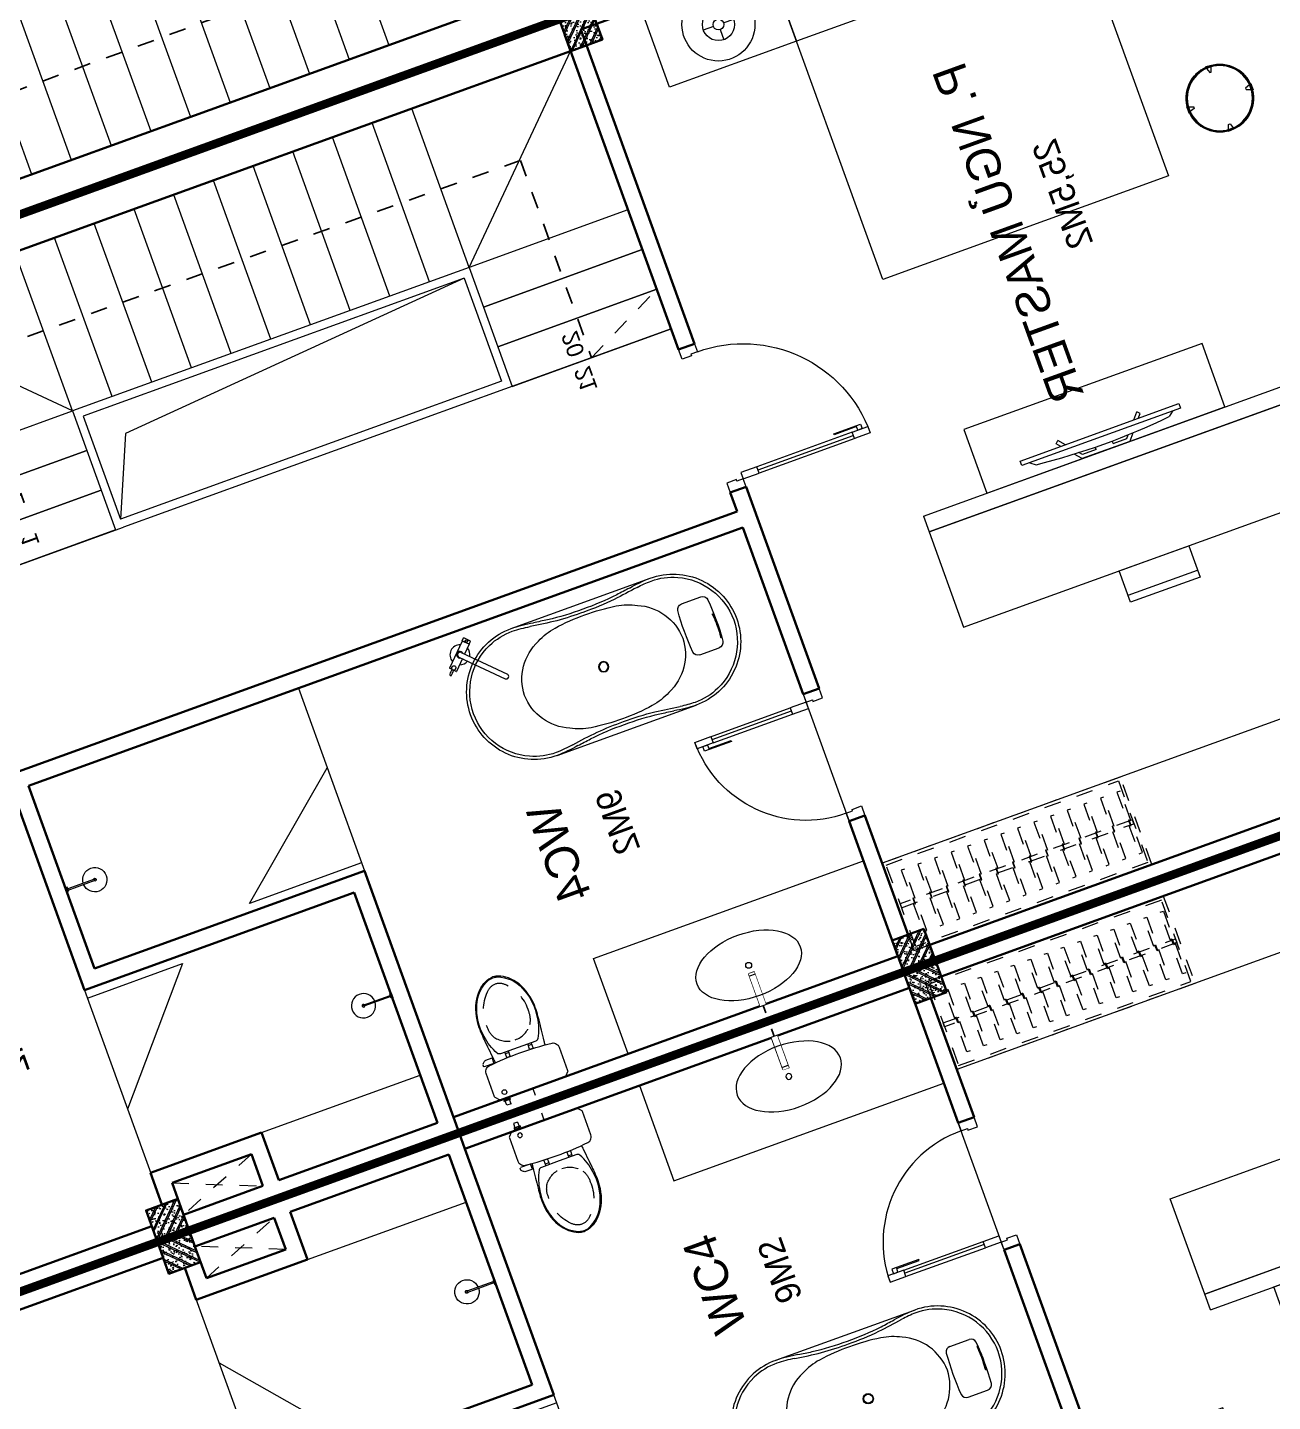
# Model space of a CAD drawing. Header units: metres. Extents: x 568332 to 569219, y 2065964 to 2066430.
# Drawn here: x 568638.37 to 568645.75, y 2066254.51 to 2066262.64 of the extents above; entities that cross this region are included whole.
import ezdxf

# ---------------------------------------------------------------- set-up
doc = ezdxf.new("R2010")
doc.units = ezdxf.units.M
for name, pattern in [('$AUDIT_BAD_LTYPE2', [0]), ('DASHDOT2', [0.5, 0.25, -0.125, 0, -0.125]), ('HIDDEN', [0.375, 0.25, -0.125]), ('X-5M-G-MB PHONGNGU$0$HIDDEN2', [0.1875, 0.125, -0.0625]), ('xref-thap C (mb tang 32-2)$0$HIDDEN', [0.375, 0.25, -0.125])]:
    doc.linetypes.add(name, pattern=pattern)
doc.layers.get('0').update_dxf_attribs({"linetype": 'CONTINUOUS'})
doc.layers.get('DEFPOINTS').update_dxf_attribs({"linetype": 'CONTINUOUS'})
for name, color, linetype, lineweight in [('-CONCRETE', 1, 'CONTINUOUS', 35), ('-DIM', 9, 'CONTINUOUS', 13), ('-DOOR', 137, 'CONTINUOUS', 9), ('-FURNITURE', 46, 'CONTINUOUS', 9), ('-HATCH', 8, 'CONTINUOUS', 5), ('-HIDE', 3, 'HIDDEN', 13), ('-LINE1', 7, 'CONTINUOUS', 18), ('-STEEL1', 1, 'CONTINUOUS', 35), ('-TEXT', 7, 'CONTINUOUS', 15), ('-WALL', 4, 'CONTINUOUS', 35), ('TEXT25', 2, 'CONTINUOUS', 13)]:
    doc.layers.add(name, color=color, linetype=linetype, lineweight=lineweight)
doc.layers.add('1-NETMANH', color=8, linetype='CONTINUOUS')
doc.styles.add('SVN_AVO_thuong', font='')
doc.styles.add('T1', font='', dxfattribs={"height": 200})
doc.styles.add('vnavanth', font='', dxfattribs={"width": 0.8})
doc.styles.get('SVN_AVO_thuong').set_extended_font_data('SVN-Avo')
doc.styles.get('T1').set_extended_font_data('VNgeometric Light')
doc.styles.get('vnavanth').set_extended_font_data('.VnAvantH')

# ---------------------------------------------------------------- blocks, each defined once
blk = doc.blocks.new('*U187')
at = {"linetype": 'X-5M-G-MB PHONGNGU$0$HIDDEN2'}
for points in [[(0, 600.0000000004657), (0, 0), (1636.196318108544, -5.568266150429466e-10), (1636.196318108544, 599.9999999999088)], [(1616.196318108544, 579.9996613718355), (1616.196318108544, 19.99966137183562), (20, 20.00000000046566), (20, 580.0000000004657)], [(1616.196318108544, 286.6991212949177), (1616.196318108544, 313.0991212948245), (20, 313.0991212953813), (19.99999859370291, 286.6991212952417)], [(113.7817614636733, 319.1750910408318), (109.4317788550979, 319.1750910408318), (109.4317788550979, 280.441767644881), (113.7817614636733, 280.441767644881)], [(227.7817614636733, 319.1750910407849), (223.4317788550979, 319.1750910407849), (223.4317788550979, 280.4417676448341), (227.7817614636733, 280.4417676448341)], [(341.7817614636733, 319.175091040738), (337.4317788550979, 319.175091040738), (337.4317788550979, 280.4417676447872), (341.7817614636733, 280.4417676447872)], [(455.7817614636733, 319.1750910406911), (451.4317788550979, 319.1750910406911), (451.4317788550979, 280.4417676447403), (455.7817614636733, 280.4417676447403)], [(569.7817614636733, 319.1750910406442), (565.431778855098, 319.1750910406442), (565.431778855098, 280.4417676446934), (569.7817614636733, 280.4417676446934)], [(683.7817614636733, 319.1750910405973), (679.431778855098, 319.1750910405973), (679.431778855098, 280.4417676446465), (683.7817614636733, 280.4417676446465)], [(797.7817614636733, 319.1750910405504), (793.431778855098, 319.1750910405504), (793.431778855098, 280.4417676445996), (797.7817614636733, 280.4417676445996)], [(911.7817614636733, 319.1750910405035), (907.431778855098, 319.1750910405035), (907.431778855098, 280.4417676445527), (911.7817614636733, 280.4417676445527)], [(1025.781761463673, 319.1750910404566), (1021.431778855098, 319.1750910404566), (1021.431778855098, 280.4417676445057), (1025.781761463673, 280.4417676445057)], [(1139.781761463673, 319.1750910404097), (1135.431778855098, 319.1750910404097), (1135.431778855098, 280.4417676444588), (1139.781761463673, 280.4417676444588)], [(1253.781761463673, 319.1750910403628), (1249.431778855098, 319.1750910403628), (1249.431778855098, 280.4417676444119), (1253.781761463673, 280.4417676444119)], [(1367.781761463673, 319.1750910403159), (1363.431778855098, 319.1750910403159), (1363.431778855098, 280.441767644365), (1367.781761463673, 280.441767644365)], [(1481.781761463673, 319.175091040269), (1477.431778855098, 319.175091040269), (1477.431778855098, 280.4417676443181), (1481.781761463673, 280.4417676443181)], [(1595.781761463673, 319.175091040222), (1591.431778855098, 319.175091040222), (1591.431778855098, 280.4417676442712), (1595.781761463673, 280.4417676442712)]]:
    blk.add_lwpolyline(points, close=True, dxfattribs=at)
for points in [[(122.2409142897814, 313.1103512093413), (122.2409142897814, 515.2497102723445), (100.1765458012815, 515.2497102723445), (100.1765458012815, 313.1103512093413)], [(236.2409142897814, 313.1103512092944), (236.2409142897814, 515.2497102722975), (214.1765458012815, 515.2497102722975), (214.1765458012815, 313.1103512092944)], [(350.2409142897814, 313.1103512092475), (350.2409142897814, 515.2497102722507), (328.1765458012815, 515.2497102722507), (328.1765458012815, 313.1103512092475)], [(464.2409142897814, 313.1103512092006), (464.2409142897814, 515.2497102722037), (442.1765458012815, 515.2497102722037), (442.1765458012815, 313.1103512092006)], [(578.2409142897814, 313.1103512091537), (578.2409142897814, 515.2497102721569), (556.1765458012815, 515.2497102721569), (556.1765458012815, 313.1103512091537)], [(692.2409142897814, 313.1103512091068), (692.2409142897814, 515.24971027211), (670.1765458012815, 515.24971027211), (670.1765458012815, 313.1103512091068)], [(806.2409142897814, 313.1103512090599), (806.2409142897814, 515.249710272063), (784.1765458012815, 515.249710272063), (784.1765458012815, 313.1103512090599)], [(920.2409142897814, 313.110351209013), (920.2409142897814, 515.2497102720162), (898.1765458012815, 515.2497102720162), (898.1765458012815, 313.110351209013)], [(1034.240914289781, 313.1103512089661), (1034.240914289781, 515.2497102719692), (1012.176545801281, 515.2497102719692), (1012.176545801281, 313.1103512089661)], [(1148.240914289781, 313.1103512089192), (1148.240914289781, 515.2497102719224), (1126.176545801281, 515.2497102719224), (1126.176545801281, 313.1103512089192)], [(1262.240914289781, 313.1103512088723), (1262.240914289781, 515.2497102718754), (1240.176545801281, 515.2497102718754), (1240.176545801281, 313.1103512088723)], [(1376.240914289781, 313.1103512088254), (1376.240914289781, 515.2497102718285), (1354.176545801281, 515.2497102718285), (1354.176545801281, 313.1103512088254)], [(1490.240914289781, 313.1103512087785), (1490.240914289781, 515.2497102717816), (1468.176545801281, 515.2497102717816), (1468.176545801281, 313.1103512087785)], [(1604.240914289781, 313.1103512087315), (1604.240914289781, 515.2497102717347), (1582.176545801281, 515.2497102717347), (1582.176545801281, 313.1103512087315)], [(100.1765458012815, 286.7103512094345), (100.1765458012815, 92.0852110228024), (122.2409142897814, 92.0852110228024), (122.2409142897814, 286.7103512094345)], [(214.1765458012815, 286.7103512093876), (214.1765458012815, 92.08521102275549), (236.2409142897814, 92.08521102275549), (236.2409142897814, 286.7103512093876)], [(328.1765458012815, 286.7103512093407), (328.1765458012815, 92.08521102270858), (350.2409142897814, 92.08521102270858), (350.2409142897814, 286.7103512093407)], [(442.1765458012815, 286.7103512092938), (442.1765458012815, 92.08521102266168), (464.2409142897814, 92.08521102266168), (464.2409142897814, 286.7103512092938)], [(556.1765458012815, 286.7103512092469), (556.1765458012815, 92.08521102261477), (578.2409142897814, 92.08521102261477), (578.2409142897814, 286.7103512092469)], [(670.1765458012815, 286.7103512092), (670.1765458012815, 92.08521102256786), (692.2409142897814, 92.08521102256786), (692.2409142897814, 286.7103512092)], [(784.1765458012815, 286.7103512091531), (784.1765458012815, 92.08521102252095), (806.2409142897814, 92.08521102252095), (806.2409142897814, 286.7103512091531)], [(898.1765458012815, 286.7103512091062), (898.1765458012815, 92.08521102247404), (920.2409142897814, 92.08521102247404), (920.2409142897814, 286.7103512091062)], [(1012.176545801281, 286.7103512090592), (1012.176545801281, 92.08521102242715), (1034.240914289781, 92.08521102242715), (1034.240914289781, 286.7103512090592)], [(1126.176545801281, 286.7103512090123), (1126.176545801281, 92.08521102238024), (1148.240914289781, 92.08521102238024), (1148.240914289781, 286.7103512090123)], [(1240.176545801281, 286.7103512089654), (1240.176545801281, 92.08521102233333), (1262.240914289781, 92.08521102233333), (1262.240914289781, 286.7103512089654)], [(1354.176545801281, 286.7103512089186), (1354.176545801281, 92.08521102228642), (1376.240914289781, 92.08521102228642), (1376.240914289781, 286.7103512089186)], [(1468.176545801281, 286.7103512088717), (1468.176545801281, 92.0852110222395), (1490.240914289781, 92.0852110222395), (1490.240914289781, 286.7103512088717)], [(1582.176545801281, 286.7103512088247), (1582.176545801281, 92.0852110221926), (1604.240914289781, 92.0852110221926), (1604.240914289781, 286.7103512088247)]]:
    blk.add_lwpolyline(points, dxfattribs=at)
blk = doc.blocks.new('1800X2000')
at = {"layer": '-FURNITURE'}
blk.add_line((325497.3064970744, 17765.29446492715), (325497.3064973904, 19565.2944651944), dxfattribs=at)
for points in [[(323997.3057774993, 19565.2944651944), (325997.3064971831, 19565.2944651944), (325997.3064971831, 17765.29446484288), (323997.3057774993, 17765.29446484288)], [(325612.9490047574, 19390.79434491032), (325919.0064973457, 19390.79434491032), (325919.0064973457, 18691.29434485664), (325612.9490047574, 18691.29434485664)], [(325612.9490046239, 18629.79434491026), (325919.0064972151, 18629.79434491026), (325919.0064972151, 17946.79434485664), (325612.9490046239, 17946.79434485664)]]:
    blk.add_lwpolyline(points, close=True, dxfattribs=at)
blk = doc.blocks.new('A$C38b1dc06')
at = {"layer": '-LINE1'}
for p, q in [((1749.854677429888, 4156.179725173817), (0.3015751927741803, 4156.179725173817)), ((1000.281453303236, 3156.179725173817), (0.3015751927741803, 4156.179725173817)), ((0.3015751927741803, 4156.179725173817), (0.3015751919010654, -343.8202748260228)), ((1000.281453303236, 4156.179725173824), (1000.281453303236, 3156.179725173824)), ((1250.139194678806, 3156.179725173824), (1250.139194678806, 4156.179725173824)), ((1250.139194678806, 4156.179725173824), (1250.139194678806, 3156.179725173824)), ((1499.996936054376, 3156.179725173824), (1499.996936054376, 4156.179725173824)), ((1499.996936054376, 4156.179725173824), (1499.996936054318, 3156.179725173832)), ((1749.854677429888, 3156.179725173824), (1749.854677429888, 4156.179725173824)), ((1749.854677429888, 4156.179725173817), (1749.85467742983, 3106.179725173817)), ((1000.281453302305, 656.1797251739335), (1000.281453303236, 3156.179725173817)), ((1000.281453303236, 3156.179725173817), (1749.85467742983, 3156.179725173817)), ((1050.281453303003, 706.1797251739772), (1050.281453303236, 3106.179725173817)), ((1050.281453303236, 3106.179725173817), (1699.854677429801, 3106.179725173817)), ((1233.300401159795, 2905.148311595723), (1699.854677429801, 3106.179725173817)), ((1699.854677428928, 706.1797251739772), (1699.854677429801, 3106.179725173817)), ((1749.854677429597, 706.179725173999), (1749.85467742983, 3106.179725173839)), ((1050.281453303003, 706.1797251739772), (1233.300401159795, 2905.148311595723)), ((1000.281453303236, 656.1797251739772), (1749.85467742983, 656.1797251739772)), ((1000.281453303236, -343.8202748260228), (1000.281453303236, 656.1797251739772)), ((1050.281453303003, 706.1797251739772), (1699.854677428928, 706.1797251739772)), ((1250.139194678806, 656.1797251739772), (1250.139194678806, -343.8202748260228)), ((1250.139194678806, -343.8202748260228), (1250.139194678806, 656.1797251739772)), ((1499.996936054376, 656.1797251739772), (1499.996936054376, -343.8202748260228)), ((1499.996936054376, -343.8202748260228), (1499.996936054318, 656.1797251739699)), ((1749.854677429888, -343.8202748260228), (1749.85467742983, 706.1797251739772)), ((1749.854677429888, 656.1797251739772), (1749.854677429888, -343.8202748260228)), ((1749.854677429888, -343.8202748260228), (0.3015751919010654, -343.8202748260228))]:
    blk.add_line(p, q, dxfattribs=at)
at = {"layer": '-LINE1', "lineweight": 18}
for p, q in [((1000.281453303236, 3156.179725173817), (0.2521035463432781, 3156.179725173817)), ((1000.281453303003, 2906.17972517389), (0.2521035461104475, 2906.17972517389)), ((1000.281453303469, 2656.17972517389), (0.2521035465761088, 2656.17972517389)), ((1000.281453303469, 2406.17972517389), (0.2521035465761088, 2406.17972517389)), ((1000.281453303469, 2156.179725173904), (0.2521035465761088, 2156.179725173904)), ((1000.281453303469, 1906.179725173904), (0.2521035465761088, 1906.179725173904)), ((1000.281453303469, 1656.179725173904), (0.2521035465761088, 1656.179725173904)), ((1000.28145330277, 1406.179725173904), (0.2521035458776169, 1406.179725173904)), ((1000.281453303236, 1156.179725173904), (0.2521035463432781, 1156.179725173904)), ((1000.28145330277, 906.1797251739044), (0.2521035458776169, 906.1797251739044)), ((1000.281453303236, 656.1797251739772), (0.2521035463432781, 656.1797251739772)), ((1000.281453303236, 656.1797251739772), (0.3015751859056763, -343.82027482595))]:
    blk.add_line(p, q, dxfattribs=at)
at = {"layer": '1-NETMANH', "linetype": 'DASHDOT2'}
blk.add_lwpolyline([(1327.325072003063, 3656.419923450812), (492.458725621982, 3656.419923450812), (508.0748312271317, 155.2632639587246), (508.0748312271317, 155.2632639587246), (1749.854677429888, 156.1797251739772), (1499.996936054376, -343.8202748260228)], dxfattribs=at)
at = {"layer": '-TEXT', "color": 2, "style": 'vnavanth'}
for s, p in [('2', (1346.818775833643, 3603.914582017329)), ('1', (1596.676517209155, 3603.914582017329)), ('20', (1562.294563305157, 183.5576658285718)), ('21', (1783.476825895079, 183.5576658285718))]:
    blk.add_text(s, height=99.97959496000885, dxfattribs=at).set_placement(p)
blk = doc.blocks.new('shower')
for points in [[(180919.3447017173, -32316.45425928477), (180912.3337561736, -32316.45425928477), (180912.3337561736, -32146.62790954509), (180919.3447017173, -32146.62790954509)], [(180929.3839969719, -32326.62790954066), (180902.2944609144, -32326.62790954066), (180902.2944609144, -32316.45425928477), (180929.3839969719, -32316.45425928477)]]:
    blk.add_lwpolyline(points, close=True)
for radius, start, end in [(72, 272.7906698559544, 267.2093301440456), (8.346062492523743, 294.8355446212717, 245.1644553787283)]:
    blk.add_arc((180915.8392289462, -32146.62790954416), radius, start, end)
blk = doc.blocks.new('XR.MB.LM123$0$tvi 1')
blk.add_lwpolyline([(28.54445810673496, -2.291926648467779e-10), (28.54445810673496, -999.9999999999964), (-7.275957614183426e-12, -1000), (0, 0)], close=True)
for points in [[(28.54445810680045, -50.31958968611434), (52.37372755713295, -80.86315460130209)], [(-24.09820395050338, -235.5599978379832), (-39.09879504836863, -251.7939635238108)], [(0, -255.9952397129928), (-24.09820395050338, -235.5599978379832)], [(0, -284.7849796677438), (-39.09879504836863, -251.7939635238108)], [(69.66229681991535, -315.0836646851385), (111.1934016081432, -350.2927865858655), (111.193401608034, -649.712917566063), (69.68611289083492, -684.9110379843005)], [(89.09002233762294, -445.7449799550195), (89.09002233762294, -359.9578938602899), (70.91298945683957, -344.6203678706661)], [(89.09002233762294, -445.7449799550195), (73.49991829216015, -445.7449799550232)], [(89.09002233768115, -554.2550200447404), (89.09002233773936, -640.0421061392371), (70.91298945678864, -655.3796321293303)], [(89.09002233768115, -554.2550200447404), (73.49991829216015, -554.2550200447404)], [(0, -715.2150203320198), (-39.09879504836863, -748.2060364759491)], [(-24.09820395050338, -764.4400021620095), (-39.09879504836863, -748.2060364759491)], [(0, -744.004760287), (-24.09820395050338, -764.4400021620095)], [(28.54445810674224, -949.680410313882), (52.37372755713295, -919.1368453984578)]]:
    blk.add_lwpolyline(points)
blk.add_arc((-4025.16618952866, -499.9999999999964), 4099.025185406737, 354.1310878512652, 5.868912148527433)
blk = doc.blocks.new('*U149')
at = {"linetype": '$AUDIT_BAD_LTYPE2'}
for p, q in [((70, 100), (70, 699.9999999999982)), ((90, 699.9999999999982), (90, 100))]:
    blk.add_line(p, q, dxfattribs=at)
for points in [[(50, 699.9999999999982), (90, 699.9999999999982), (90, 799.9999999999982), (50, 799.9999999999982), (50, 699.9999999999982)], [(50, 702.9059272893337), (50, 100)], [(50, 100), (90, 100), (90, 0), (50, 0), (50, 100)]]:
    blk.add_lwpolyline(points)
for points in [[(118.2698876160139, 594.5156181119073), (118.2698876160139, 764.1349438079906), (90, 764.1349438079906), (90, 735.8650561920058), (112.6159100928053, 735.8650561920058), (112.6159100928053, 594.5156181119073)], [(0, 0), (50, 0), (50, -40), (60, -40), (60, -99.99999999999272), (0, -99.99999999999272)], [(899.9999999999982, 1.3252863207713e-28), (849.9999999999982, 1.3252863207713e-28), (849.9999999999982, -40.00000000000001), (839.9999999999982, -40.00000000000001), (839.9999999999982, -99.99999999999272), (899.9999999999982, -99.99999999999272)]]:
    blk.add_lwpolyline(points, close=True)
at = {"linetype": '$AUDIT_BAD_LTYPE2', "ltscale": 0.3}
blk.add_arc((50, 0), 799.9999999999982, 0, 90, dxfattribs=at)
blk = doc.blocks.new('*U148')
at = {"linetype": '$AUDIT_BAD_LTYPE2'}
for p, q in [((70, 100), (69.99999999999999, 600.0000000000018)), ((89.99999999999999, 600.0000000000018), (90, 100))]:
    blk.add_line(p, q, dxfattribs=at)
for points in [[(49.99999999999999, 600.0000000000018), (89.99999999999999, 600.0000000000018), (89.99999999999999, 700.0000000000018), (49.99999999999999, 700.0000000000018), (49.99999999999999, 600.0000000000018)], [(49.99999999999999, 602.9059272893373), (50, 100)], [(50, 100), (90, 100), (90, 0), (50, 0), (50, 100)]]:
    blk.add_lwpolyline(points)
for points in [[(118.2698876160139, 494.515618111911), (118.2698876160139, 664.1349438079942), (89.99999999999999, 664.1349438079942), (89.99999999999999, 635.8650561920094), (112.6159100928053, 635.8650561920094), (112.6159100928053, 494.515618111911)], [(0, 0), (50, 0), (50, -40), (60, -40), (60, -99.99998804123416), (0, -99.99998804123416)], [(800.0000000000018, 7.105427357600876e-15), (750.0000000000018, 7.105427357600876e-15), (750.0000000000018, -40), (740.0000000000018, -40), (740.0000000000018, -99.99998804123415), (800.0000000000018, -99.99998804123415)]]:
    blk.add_lwpolyline(points, close=True)
at = {"linetype": '$AUDIT_BAD_LTYPE2', "ltscale": 0.3}
blk.add_arc((50, 0), 700.0000000000018, 0, 90, dxfattribs=at)
blk = doc.blocks.new('A$C52EE6B0C')
for p, q in [((-17.20769670707523, 15.73427220259327), (17.21740616677562, 15.73427220259327)), ((-17.20769664159161, -15.76179078378482), (17.25286010079435, -15.76177874789573))]:
    blk.add_line(p, q)
for radius in [1.2047244094, 1.0625984252]:
    blk.add_circle((0.004854760598391294, -0.01375929062487558), radius)
for centre, radius, start, end in [((-17.24314525874797, -0.01207868778146803), 15.74633857169191, 90.00004679933201, 180.0060212317107), ((-17.21041953764507, 0.001682114729192108), 15.03342542002128, 114.0143397923319, 180.0588324882195), ((-17.25508472573711, 0.1019342582440004), 14.92367355756088, 89.89259614786677, 114.0143398310184), ((-18.18116453613038, -21.56814891623799), 37.31420158923805, 80.32537186998005, 88.55949406869577), ((-17.85723445771146, -16.41196067107376), 31.44385665188106, 80.95530103647799, 88.85173392611411), ((3.492732717044419, 116.0118507486186), 102.6900642221361, 260.8064278436171, 264.356453546728), ((10.00461303815246, 158.7953360565007), 145.2428134353977, 261.321760178495, 262.6566174950622), ((-0.8758374273893423, 77.0744670072454), 62.80248494290996, 262.9722866301048, 270.8034968767962), ((-0.2559751088847406, -36.67531980102649), 49.54707038386372, 89.69837733597764, 98.51976196149644), ((-0.4392543211579323, 89.40770245710155), 75.83928513553873, 265.3361413481834, 270.3355216603239), ((0.8855469487607479, 77.0744670072454), 62.80248494290996, 269.1965031232039, 277.0277133698951), ((0.5786736126174219, 84.46415005414747), 70.89675459107134, 269.5362586194438, 275.7509718273354), ((0.26568463028525, -36.67531980102649), 49.54707038386372, 81.48023803850357, 90.30162266402236), ((-18.4352474148327, 226.8786012548953), 214.5500408366301, 276.9922117853802, 278.5967700074263), ((-9.994903516751947, 158.7953360565007), 145.2428134353977, 277.3433825049378, 278.678239821505), ((18.19087405753089, -21.56814891623799), 37.31420158923805, 91.44050593130423, 99.67462813001998), ((17.49661970126908, -11.01489087357186), 26.04177352760918, 90.57161639594337, 98.52623542419117), ((17.38028173809289, 0.6458196171442978), 14.38048270410287, 65.5240217261104, 90.57161639594337), ((17.25285478011938, -0.01207868778146803), 15.74633857169191, 359.9939787682893, 89.999953200668), ((17.03142645675689, -0.1205247127218172), 15.22249436628161, 0.4018525137937155, 65.5240217261104), ((-7.450100970658241, -0.4025184732163325), 12.18724008712164, 113.3669392692271, 178.1720206420629), ((-5.419667109847069, -2.205582012422383), 14.69270855791083, 98.51976196149644, 117.8512947361469), ((5.429376631247578, -2.205582012422383), 14.69270855791083, 62.14870526385309, 81.48023803850357), ((7.459810492087854, -0.4025184732163325), 12.18724008712164, 1.827979357937088, 66.63306073077288), ((28.29923964393674, 2.770475775178056), 0.2863587186237817, 160.8078893687392, 185.677575747249), ((1.032724158198107, 0.0596931052277796), 27.11457574387047, 359.8447870516113, 5.677575747249001), ((28.14528837171383, 2.82406351249665), 0.1233475539422422, 123.474108831765, 160.8078893687392), ((28.11764562025201, 2.865868186636362), 0.07323016681635565, 85.79124561711077, 123.474108831765), ((28.11499697584077, 2.829875804425683), 0.1093198730242431, 39.09426345110634, 85.79124561711077), ((27.9923979784362, 2.718469867249951), 0.2748749163090767, 4.941295606222266, 41.00239497281166), ((1.841417531803017, 0.05082119413418695), 26.56153366930607, 359.8606935406443, 5.815426488843808), ((-17.24314525874797, -0.01544044824549928), 15.74633857169191, 179.9939787682893, 269.999953200668), ((-17.21041951692314, -0.02920073014684021), 15.03342545060523, 179.9411309193374, 245.9856601689816), ((-7.450100970658241, 0.3749993371893652), 12.18724008712164, 181.8279793579371, 246.6330607307729), ((7.459810492087854, 0.3749993371893652), 12.18724008712164, 293.3669392692271, 358.1720206420629), ((17.25285478011938, -0.01544044824549928), 15.74633857169191, 270.000046799332, 0.006021231710728335), ((17.0314264257031, 0.09300610912032425), 15.22249441194929, 294.4759783475301, 359.5981396082714), ((28.29923964393674, -2.797994911205024), 0.2863587186237817, 174.322424252751, 199.1921106312608), ((1.032724158198107, -0.08721224125474691), 27.11457574387047, 354.322424252751, 0.1552129483886985), ((28.14528837171383, -2.851582648523618), 0.1233475539422422, 199.1921106312608, 236.525891168235), ((28.11764562025201, -2.89338732266333), 0.07323016681635565, 236.525891168235, 274.2087543828892), ((28.11499697584077, -2.85739494045265), 0.1093198730242431, 274.2087543828892, 320.9057365488936), ((27.9923979784362, -2.745989003276918), 0.2748749163090767, 318.9976050271883, 355.0587043937777), ((1.841417531803017, -0.07834033016115427), 26.56153366930607, 354.1845735111562, 0.1393064593556944), ((-5.419667109847069, 2.178062876395416), 14.69270855791083, 242.1487052638531, 261.4802380385036), ((-0.2559751088847406, 36.64780066499952), 49.54707038386372, 261.4802380385036, 270.3016226640223), ((0.26568463028525, 36.64780066499952), 49.54707038386372, 269.6983773359776, 278.5197619614964), ((5.429376631247578, 2.178062876395416), 14.69270855791083, 278.5197619614964, 297.8512947361469), ((-17.25508472573711, -0.1294528978760354), 14.92367355756088, 245.9856601689816, 270.1074038521332), ((-18.18116453613038, 21.54062978021102), 37.31420158923805, 271.4405059313042, 279.6746281300199), ((-17.85723445771146, 16.38444203144172), 31.44385665188106, 271.1482660738859, 279.044698963522), ((3.492732717044419, -116.0393693881924), 102.6900642221361, 95.64354645327202, 99.19357215638293), ((10.00461303815246, -158.8228551925276), 145.2428134353977, 97.3433825049378, 98.67823982150497), ((-0.8758374273893423, -77.10198614327237), 62.80248494290996, 89.19650312320385, 97.02771336989514), ((-0.4392543211579323, -89.43522109673359), 75.83928513553873, 89.66447833967614, 94.66385865181664), ((0.5786736126174219, -84.4916686937795), 70.89675459107134, 84.24902817266455, 90.4637413805562), ((0.8855469487607479, -77.10198614327237), 62.80248494290996, 82.97228663010486, 90.80349687679617), ((-18.4352474148327, -226.9061198945274), 214.5500408366301, 81.40322999257371, 83.00778821461982), ((-9.994903516751947, -158.8228551925276), 145.2428134353977, 81.32176017849503, 82.65661749506219), ((18.19087405753089, 21.54062978021102), 37.31420158923805, 260.32537186998, 268.5594940686958), ((17.49661970126908, 10.98737223393982), 26.04177352760918, 261.4737645758088, 269.4283836040566), ((17.38028173809289, -0.6733382567763329), 14.38048270410287, 269.4283836040566, 294.4759782738896)]:
    blk.add_arc(centre, radius, start, end)
at = {"layer": 'DEFPOINTS'}
for tag, p in [('MODELNUMBER', (0, 0)), ('TRADENAME', (0, -0.001666666648816317)), ('PRODUCT', (0, -0.003333333355840296)), ('MATERIAL', (0, -0.005000000004656613))]:
    blk.add_attdef(tag, p, '', height=0.001, dxfattribs=at)
blk = doc.blocks.new('A$C4D835AF5')
at = {"layer": '-FURNITURE', "ltscale": 8}
for p, q in [((-3.937007874133997, 0.3346456687140744), (-3.937007874133997, 0.8661417323164642)), ((-3.856363968050573, 0.3149606298829895), (-3.917322834720835, 0.3149606298829895)), ((3.14960629917914, 0.905511811026372), (-3.897637795307674, 0.905511811026372)), ((-3.549881889834069, 0.4615121080132667), (-3.549881889834069, 0.4918150943994988)), ((-3.339881889871322, 0.4918150943994988), (-3.339881889871322, 0.4615121080132667)), ((-0.5905511811724864, 0), (-0.5905511811724864, -12.08661417319672)), ((0.5905511810560711, 0), (0.5905511810560711, -12.08661417319672)), ((3.14960629917914, -0.9055118109972682), (3.14960629917914, 0.905511811026372)), ((3.169291338417679, 0.8956692913197912), (3.14960629917914, 0.8956692913197912)), ((3.169291338417679, -0.8956692912906874), (3.169291338417679, 0.8956692913197912)), ((3.188976377830841, 0.905511811026372), (3.976377952611074, 0.905511811026372)), ((3.996062992024235, -0.8858222072885837), (3.996062992024235, 0.8858183881966397)), ((-3.937007874133997, -0.8661417323164642), (-3.937007874133997, -0.3346456698782276)), ((-3.859123134170659, -0.3149606298829895), (-3.917322834720835, -0.3149606298829895)), ((-0.5905511811724864, -0.9055118109972682), (-3.897637795307674, -0.9055118109972682)), ((-3.702086295757908, -0.4482994973659515), (-3.703305563307367, -0.4183928251150064)), ((-3.626116961007938, -0.4552132484968752), (-3.624325704469811, -0.4472871391335502)), ((-3.592593900160864, -0.4693618138844613), (-3.593808271281887, -0.4553162374941166)), ((-3.516390349017456, -0.4728221969853621), (-3.515662283170968, -0.4687519224826247)), ((-3.483023508393671, -0.4913916403020266), (-3.485677747870795, -0.4713251190551091)), ((-3.406740271369927, -0.4913916403020266), (-3.404085924616084, -0.4713243082514964)), ((-3.373373430629726, -0.4728221969853621), (-3.374101741297636, -0.4687505542242434)), ((-3.297169879544526, -0.4693618138844613), (-3.295955249399412, -0.4553132418950554)), ((-3.263646818697453, -0.4552132484968752), (-3.265438825008459, -0.4472838216461241)), ((-3.187677483947482, -0.4482994973659515), (-3.186458005278837, -0.4183876432944089)), ((3.14960629917914, -0.9055118109972682), (0.5905511810560711, -0.9055118109972682)), ((3.169291338417679, -0.8956692912906874), (3.14960629917914, -0.8956692912906874)), ((3.188976377830841, -0.9055118109972682), (3.976377952611074, -0.9055118109972682))]:
    blk.add_line(p, q, dxfattribs=at)
for radius in [0.3110236219999999, 0.264425112]:
    blk.add_circle((3.582677165279165, 0), radius, dxfattribs=at)
for centre, radius, start, end in [((-5.172746209602337, -0.009833991935011), 0.2398274364867001, 175.3988683949836, 267.683684738816), ((-5.162281866127159, 0.001097322150599211), 0.2496571373087167, 92.26055198415715, 178.0931381794738), ((-5.411562051915098, -2528.914153773454), 2529.164725280366, 89.9660810117202, 89.99457585702427), ((-3.897637795307674, 0.8661417323164642), 0.03937007869999999, 90, 180), ((-3.917322834720835, 0.334645669296151), 0.0196850394, 180, 270), ((-3.444696608930826, -0.1800324727082625), 0.6800319107999998, 90.0155575041171, 98.89806549202986), ((-3.445067178807221, -0.1800325420044828), 0.6800319804999999, 81.10193476241767, 89.98433540355451), ((-5.820766091346741e-11, 0), 2.3622047244, 22.54031043733562, 157.4596895626644), ((-5.820766091346741e-11, 0), 0.7874015747999998, 318.5903779145428, 221.4096220854572), ((-5.820766091346741e-11, 0), 0.5905511810999999, 0, 180), ((3.188976377830841, 0.8858267717296258), 0.0196850394, 90, 180), ((3.976377952611074, 0.8858267717296258), 0.0196850394, 0, 90), ((-4.563514047302306, 275.4393603570643), 275.6895205756396, 269.8713704548476, 270.134413801293), ((-3.917322834720835, -0.334645669296151), 0.0196850394, 90, 180), ((-3.897637795307674, -0.8661417323164642), 0.03937007869999999, 180, 270), ((-3.69050836347742, -0.4472920451080427), 0.01162168131717254, 184.9730588167124, 258.0340652050838), ((-3.646140178490896, -0.2514027326542418), 0.2124717066311285, 257.2815863172942, 272.5837431166033), ((-3.637047897733282, -0.4523756541602779), 0.01129324217511807, 272.4656825237923, 345.4476281752974), ((-3.581550852512009, -0.4681202150823083), 0.01111262650185997, 186.4149760746678, 247.4426638316044), ((-3.544597993255593, -0.2922010583861265), 0.190689105969796, 257.5175194414243, 274.7853332085882), ((-3.528885980602354, -0.4692233995883726), 0.01300354377461912, 270.8627506118385, 343.9333648868276), ((-3.471052158158273, -0.4887641616223846), 0.01225629918881619, 192.3790292665462, 260.142289403178), ((-3.445049900154117, -0.295684714539675), 0.2070703525339242, 262.2005895473907, 277.9341143868692), ((-3.417906698421575, -0.4895470514893532), 0.01131775609399448, 277.3077516790804, 350.6199838641652), ((-3.361692738719285, -0.4698820120247547), 0.01204505090893129, 194.128595859641, 259.0416995531207), ((-3.342932183295488, -0.2742454641556833), 0.2085271705549764, 264.2062775251951, 279.0284077801071), ((-3.310024282021914, -0.4671465401770547), 0.01304389132053663, 269.1875638990808, 350.2219325995679), ((-3.252893783501349, -0.4524938771792222), 0.01109156189044463, 194.1921654394817, 261.8514003855582), ((-3.243402015476022, -0.2392133744724561), 0.2245328352159587, 267.1755962354845, 281.6727780298017), ((-3.20032295252895, -0.4465554517519195), 0.01276517026006314, 280.6032237323427, 352.1473828500294), ((-5.820766091346741e-11, 0), 2.3622047244, 202.5403104373356, 255.4906014981622), ((-5.820766091346741e-11, 0), 2.3622047244, 284.5092583305358, 337.4596895626644), ((3.188976377830841, -0.8858267716132104), 0.0196850394, 180, 270), ((3.976377952611074, -0.8858267716132104), 0.0196850394, 270, 0), ((-5.820766091346741e-11, -12.08661417319672), 0.5905511810999999, 180, 0)]:
    blk.add_arc(centre, radius, start, end, dxfattribs=at)
blk.add_ellipse((-3.444881830888335, -0.001299991592532024), major_axis=(0.5549964930499999, 1.979270000163069e-05), ratio=0.8491940411667758, dxfattribs=at)
for tag, p in [('TRADENAME', (-0.004336408572271466, 0.006709126027999446)), ('MODELNUMBER', (-0.004336408572271466, 0.008375792705919594)), ('PRODUCT', (-0.004336408572271466, 0.005042459379183128)), ('MATERIAL', (-0.004336408572271466, 0.003375792701262981))]:
    blk.add_attdef(tag, p, '', height=0.0009999999999999998, dxfattribs=at)
blk = doc.blocks.new('A$C18091ED7')
for p, q in [((9.957147995010018e-09, -42.13376978135784), (0, -3.786117304116488e-07)), ((146.1412317672475, -26.59467297248193), (179.181621938591, -26.59467296488583)), ((146.1412317672475, -26.59467297248193), (146.1412317680188, -30.17859706786112)), ((146.1412317680188, -30.17859706786112), (165.7503655985456, -30.17859706340823)), ((153.0594147269658, -36.79204952501459), (146.1412317680188, -30.17859706786112)), ((152.3191092506386, -2.717133611440659e-07), (152.3191092568413, -26.59467297093943)), ((152.3191092506386, -2.717133611440659e-07), (179.1816219322718, -2.654269337654114e-07)), ((153.0594147269658, -36.79204952501459), (165.7503656001572, -36.79204952192958)), ((153.0594147275151, -39.73033438943094), (153.0594147269658, -36.79204952501459)), ((153.0594147275151, -39.73033438943094), (178.4413164740145, -39.73033438349376)), ((153.0594147275151, -39.73033438943094), (178.4413164740145, -39.73033438349376)), ((153.0594147275151, -39.73033438943094), (153.0594147281554, -42.13376974494895)), ((185.3594994290725, -30.17859705851879), (165.7503655985456, -30.17859706340823)), ((178.4413164733487, -36.79204951884458), (165.7503656001572, -36.79204952192958)), ((185.3594994290725, -30.17859705851879), (178.4413164733487, -36.79204951884458)), ((178.4413164733487, -36.79204951884458), (178.4413164740145, -39.73033438349376)), ((178.4413164740145, -39.73033438349376), (178.4413164746547, -42.1337697392446)), ((179.1816219322718, -2.654269337654114e-07), (179.181621938591, -26.59467296488583)), ((179.181621938591, -26.59467296488583), (185.3594994283012, -26.59467296337243)), ((185.3594994283012, -26.59467296337243), (185.3594994290725, -30.17859705851879)), ((-83.25994817525861, -267.3592828898691), (-83.259948167517, -299.9634285944048)), ((-83.25994817257379, -278.4883151478134), (-83.25994817046012, -287.6388527823146)), ((-60.91100930959874, -290.0299398849311), (-83.25994816994717, -290.0299398901407)), ((-62.88950393904452, -265.3807882612164), (-81.28145355204106, -265.3807882657275)), ((-60.91100931491019, -267.3592828844266), (-60.91100930728498, -299.9634285889624)), ((60.9110093945892, -267.3592828557594), (60.9110094022144, -299.9634285600623)), ((60.91100939990065, -290.029939856031), (83.25994826024908, -290.0299398510542)), ((62.88950401780676, -265.3807882316178), (81.2814536308033, -265.3807882273395)), ((83.25994825493763, -267.3592828505498), (83.25994826256283, -299.9634285550856)), ((83.25994825750604, -278.488315108727), (83.2599482596197, -287.6388527429954)), ((165.3959958605519, -261.9873972070927), (165.3959958671003, -289.7349902229907)), ((167.8691141396885, -259.5142789271486), (228.0810223811895, -259.5142789128586)), ((167.8691141472664, -292.2081085020036), (206.7175896017579, -292.2081084926904)), ((230.5541406641933, -274.3229751045001), (230.5541406613593, -261.9873971916386))]:
    blk.add_line(p, q)
for points in [[(230.0000000517721, -218.5046414944518, -0.1374073801801567), (225.4781190853137, -234.6482587013161), (221.7949787454636, -240.7070387715066, -0.2360805181595358), (198.2560902649639, -255.4947853636986, -0.0519608230665726), (-198.2560901437319, -255.4947854572965, -0.236080518165078), (-221.7949786317113, -240.7070388760185), (-225.4781189743626, -234.6482588077488, -0.1374073801809237), (-229.9999999484608, -218.5046416030382), (-229.9999999831671, -71.98694829508895, -0.1989123673786679), (-226.3782021181105, -63.2431547633314), (-208.8906150607545, -45.75556769772083, -0.1989123673792025), (-200.1468215308087, -42.13376982865157), (9.971699910238385e-09, -42.13376978135784), (200.1468215506357, -42.13376973403501, -0.1989123673792025), (208.8906150822841, -45.75556759897154), (226.3782021480001, -63.24315465634572, -0.1989123673791691), (230.0000000170658, -71.98694818626973)], [(144.14367173758, -618.9627606730501, -0.2124047892419209), (26.30999211127346, -734.491494372196, -0.0276853236339062), (-0.5628229983012716, -738.609219571983, -0.0222792448073508), (-26.30999181118386, -734.4914943844487, -0.2124047892421136), (-144.1436714920528, -618.9627607410075, -0.1427957259999892), (-167.2376623962118, -428.0139674870588, -0.0930051380368448), (-127.9331820271946, -309.1271633332653, -0.2564387014614383), (-111.240849547703, -299.9634286007786), (4.746470949612558e-08, -299.9634285748762), (111.2408496426324, -299.9634285482753, -0.2564387014619951), (127.933182126606, -309.1271632729331, -0.0930051380368741), (167.2376625517572, -428.0139674081001, -0.1427957260000456)]]:
    blk.add_lwpolyline(points, format="xyb", close=True)
at = {"linetype": 'xref-thap C (mb tang 32-2)$0$HIDDEN', "ltscale": 100}
blk.add_lwpolyline([(61.00044987679576, -669.0176259216969, -0.1990312026443698), (1.417429302819073e-07, -698.769823720475, -0.1990312026443799), (-61.00044960746891, -669.0176259504806, -0.2189240232571595), (-131.9321382956405, -478.313622940972, -0.1537914605682739), (-112.4681372026971, -403.989815428853, -0.2367011859554165), (5.876427167095244e-08, -347.5870280214876, -0.2367011859554843), (112.4681373467611, -403.9898153757968, -0.1537914605681893), (131.9321384748619, -478.313622878748, -0.2189240232571754)], format="xyb", close=True, dxfattribs=at)
blk.add_circle((165.7503656100234, -78.39166221523192), 13.90362011701458)
for centre, radius, start, end in [((-81.28145355158267, -267.3592828894034), 1.978494623656905, 90.00000001354867, 180.0000000133402), ((-62.88950393858613, -267.3592828848923), 1.978494623656905, 1.334021322268115e-08, 90.00000001354867), ((62.88950401826514, -267.3592828552937), 1.978494623656905, 90.00000001354867, 180.0000000133402), ((81.28145363126168, -267.3592828510155), 1.978494623656905, 1.334021322268115e-08, 90.00000001354867), ((167.8691141402633, -261.9873972065106), 2.473118279571131, 90.00000001354867, 180.0000000133402), ((167.8691141466952, -289.7349902224087), 2.473118279571131, 180.0000000133402, 270.0000000135486), ((206.717589598069, -276.6690117186226), 15.53909677420133, 270.0000000135486, 306.4658507565522), ((168.3527972659103, -224.7572911087773), 80.08895368617857, 306.4658507565522, 320.3122930343796), ((228.0810223845983, -274.3229751050822), 2.473118279571131, 320.3122930343796, 1.334021322268115e-08)]:
    blk.add_arc(centre, radius, start, end)
for points, knots in [([(-155.6468228230951, -259.4535552573798), (-156.6353001506941, -267.2522313103836), (-164.2940232875517, -328.394745314552), (-169.1545302536251, -385.0939582949213), (-183.68571763406, -527.7705276800843), (-135.602968026873, -679.1126648240606), (-50.29344375100118, -735.2493608418445), (-19.70048385594782, -741.0901266933652), (1.531116140540689e-07, -743.6724421556864)], [130.6139379315478, 130.6139379315478, 130.6139379315478, 130.6139379315478, 152.8521090939923, 311.1293507817257, 417.703951170228, 561.3833927516608, 697.6926317810714, 710.812262267882, 710.812262267882, 710.812262267882, 710.812262267882]), ([(155.6468228994709, -259.4535551877343), (156.6353002305841, -267.2522312389628), (164.2940233960289, -328.3947452375724), (169.1545303888706, -385.0939582149149), (183.6857178367027, -527.7705275934422), (135.6029683008201, -679.1126647599449), (50.29344405157826, -735.2493608178338), (19.70048415924612, -741.0901266841101), (1.530679583083838e-07, -743.6724421554536)], [130.613937934949, 130.613937934949, 130.613937934949, 130.613937934949, 152.8521090939923, 311.1293507817257, 417.703951170228, 561.3833927516608, 697.6926317810714, 710.812262267882, 710.812262267882, 710.812262267882, 710.812262267882])]:
    blk.add_open_spline(points, degree=3, knots=knots)
blk = doc.blocks.new('Sink_Cicle')
blk.add_lwpolyline([(17.49999987077899, -50.00226151314564), (-17.49999987077899, -49.99773848685436), (-17.51615354442038, -252.2967581441626), (17.48384613892995, -252.3012811850058)], close=True)
blk.add_circle((0, -300), 17.5)
at = {"layer": 'DEFPOINTS'}
blk.add_line((0, -100), (0, 0), dxfattribs=at)
blk.add_wipeout([(17.499999870775355, -50.00226151314928), (-17.49999987078263, -49.99773848685436), (-17.516153544427652, -252.29675814416623), (17.48384613892631, -252.3012811850058)])
at = {"layer": '-FURNITURE', "linetype": 'Continuous'}
blk.add_ellipse((0, -300), major_axis=(-325, 0), ratio=0.5846153846153846, dxfattribs=at)
blk.add_line((-17.51421511289664, -237.2967582757119), (17.48578462866135, -237.3012813020032))
blk = doc.blocks.new('tbl1')
at = {"layer": '-FURNITURE'}
for points in [[(-19.7318235830171, 199.0618887953169), (-20.00000000081491, 202.1778609547764), (19.99999999918509, 202.1778609547764), (19.73182358138729, 199.0618887953169), (-8.149072527885437e-10, 200.1778609545727)], [(-202.1778609555913, -20), (-202.1778609555913, 20), (-199.0618887961609, 19.7318235822022), (-200.1778609553294, 9.313225746154785e-10), (-199.0618887961609, -19.73182358033955)], [(202.1778609539615, -20), (199.0618887945311, -19.73182358033955), (200.1778609537287, 9.313225746154785e-10), (200.2090254699579, 19.83055200098897), (202.1778609539615, 20)], [(19.99999999918509, -202.1778609547764), (-20.00000000081491, -202.1778609547764), (-19.7318235830171, -199.061888795346), (-8.149072527885437e-10, -200.1778609546018), (19.73182358138729, -199.061888795346)]]:
    blk.add_hatch(color=256, dxfattribs=at).paths.add_polyline_path(points, flags=0)
at = {"layer": '-FURNITURE', "flags": 128}
for points in [[(-19.7318235830171, 199.061888795346), (-20.00000000081491, 202.1778609547764), (-8.149072527885437e-10, 202.1778609547764), (19.99999999918509, 202.1778609547764), (19.73182358138729, 199.061888795346)], [(-202.1778609555913, 0), (-202.1778609555913, 20), (-199.0618887961609, 19.7318235822022)], [(202.1778609539615, 0), (202.1778609539615, 20), (199.0618887945311, 19.7318235822022)], [(-19.7318235830171, -199.061888795346), (-20.00000000081491, -202.1778609547764), (-8.149072527885437e-10, -202.1778609547764), (19.99999999918509, -202.1778609547764), (19.73182358138729, -199.061888795346)]]:
    blk.add_lwpolyline(points, dxfattribs=at)
for points in [[(14.99999999918509, 193), (-15.00000000081491, 193), (-5.000000000814907, 163), (-8.149072527885437e-10, 163), (4.999999999185093, 163)], [(-193.0000000008149, -15), (-193.0000000008149, 15), (-163.0000000008149, 5), (-163.0000000008149, 0), (-163.0000000008149, -5)], [(192.9999999991851, -15), (192.9999999991851, 15), (162.9999999991851, 5), (162.9999999991851, 0), (162.9999999991851, -5)], [(14.99999999918509, -193), (-15.00000000081491, -193), (-5.000000000814907, -163), (-8.149072527885437e-10, -163), (4.999999999185093, -163)]]:
    blk.add_lwpolyline(points, close=True, dxfattribs=at)
at = {"layer": '-FURNITURE'}
for radius in [200.0000000000002, 193.0000000000002]:
    blk.add_circle((-8.149072527885437e-10, 0), radius, dxfattribs=at)
for radius, start, end in [(199.9999999999999, 90, 270), (199.9999999999998, 270, 90)]:
    blk.add_arc((0, 0), radius, start, end, dxfattribs=at)
blk = doc.blocks.new('12PLMP12')
at = {"color": 0, "linetype": 'ByBlock'}
for p, q in [((0, 1.25), (0, 3.75)), ((-1.25, 0), (-3.75, 0)), ((1.25, 0), (3.75, 0)), ((0, -1.25), (0, -3.75))]:
    blk.add_line(p, q, dxfattribs=at)
for radius in [8.5, 3.75, 1.25]:
    blk.add_circle((0, 0), radius, dxfattribs=at)
blk = doc.blocks.new('X-5M-G-MB PHONGNGU$0$A$C25DB0C3F')
at = {"elevation": -1.640194e-10}
for points in [[(197.042397281708, 437.8598038521595), (197.0369402521756, -4.041241481900215e-06), (2.670008689165115e-05, 0.002451622160151601), (0.005483729648403823, 437.8622595155612)], [(0.005483729648403823, 437.8622595155612), (197.0369402521756, 437.8622595153283), (197.0369402521756, -4.041241481900215e-06), (0.005483729648403823, -4.041226929984987e-06)]]:
    blk.add_lwpolyline(points, close=True, dxfattribs=at)
at = {"elevation": -1.640194e-10, "flags": 128}
blk.add_lwpolyline([(43.79146451898851, 437.8617138124537), (43.78600748942699, 0.001905919052660465)], dxfattribs=at)
blk = doc.blocks.new('18x35')
at = {"layer": '-HATCH'}
h = blk.add_hatch(dxfattribs=at)
h.set_pattern_fill('CHAU-01', color=256, scale=10, angle=-1.272221872585407e-14, pattern_type=2)
h.set_pattern_definition([(49.99999999999999, (0, 0), (71.72601826007535, -6.275213498259527), [7.5, -82.5]), (355, (0, 0), (-13.87513336129999, 75.21921337000119), [6, -66]), (100.4514, (5.977167999997619, -0.5229339999999638), (57.85093817140217, 68.94395420609534), [6.374019000000001, -70.1142112]), (46.18419999999998, (0, 20), (106.7241048625644, -16.55190143290183), [11.25, -123.75]), (96.63559999999998, (8.89367449999554, 18.62066930000003), (93.46627055487036, 97.41178709004416), [9.561028799999994, -105.1713]), (351.1842, (0, 20), (93.46619451336275, 97.41186009253245), [9, -99]), (20.99999999999998, (10, 15), (59.69070521184616, -40.2618890665339), [7.5, -82.5]), (326.0000000000001, (10, 15), (24.33153319215819, 72.5150045046853), [6, -66]), (71.45139999999999, (14.97422329999972, 11.64483940000002), (84.022262858149, 32.25304967099522), [6.374019000000001, -70.1142112]), (37.49999999999998, (0, 0), (1.215985531729074, 33.28938538313115), [0, -65.19999999999999, 0, -67, 0, -66.25]), (7.499999999999987, (0, 0), (26.30695374421487, 39.44117118823602), [0, -38.2, 0, -63.7, 0, -25.25]), (327.5, (-22.30000000000291, 0), (53.3822436172409, -2.255487173437988), [0, -25, 0, -78, 0, -103.5]), (317.5, (-32.30000000000291, 0), (58.31861693423862, 10.01049823323176), [0, -32.5, 0, -51.8, 0, -73.5]), (44.99999999999999, (0, 0), (-30.05203820042826, 30.05203820042828), []), (44.99999999999999, (0, 12.25), (-30.05203820042826, 30.05203820042828), [])])
h.paths.add_polyline_path([(96508.03118051568, 47993.04977023201), (96508.03118051568, 47793.04977023201), (96708.03118051568, 47793.04977023201), (96708.03118051568, 47993.04977023201)])
at = {"layer": '-STEEL1'}
blk.add_lwpolyline([(96508.03118051568, 47793.04977023201), (96708.03118051568, 47793.04977023201), (96708.03118051568, 47993.04977023201), (96508.03118051568, 47993.04977023201)], close=True, dxfattribs=at)
blk = doc.blocks.new('M1-T3.1')
at = {"layer": '-CONCRETE', "color": 1, "linetype": 'HIDDEN', "ltscale": 10, "const_width": 50}
blk.add_lwpolyline([(339345.991792275, 50951.97500556499), (345345.9680453291, 50951.97500556491), (345346.0170700845, 30951.99839157377), (339346.0408170305, 30951.99839157377)], close=True, dxfattribs=at)
at = {"layer": '-DOOR'}
blk.add_lwpolyline([(343595.8045710644, 38651.62336441455), (344395.8045710522, 38651.62337805051)], dxfattribs=at)
at = {"layer": '-FURNITURE'}
for p, q in [((343795.8878564846, 43251.27539243252), (345146.323110175, 43251.27539243251)), ((344945.9764449467, 42551.91433822195), (344945.976444919, 41551.74889182752)), ((342545.8877739892, 41451.74889200463), (343695.8878564476, 41451.74889190018)), ((342845.9717599651, 37623.08351428353), (342845.9717594915, 35223.34603639957)), ((342845.9717599651, 37623.08351428353), (342945.9717599651, 37623.0835142647)), ((342945.9717599651, 37623.08351426599), (342945.9717594915, 35223.34603638203))]:
    blk.add_line(p, q, dxfattribs=at)
at = {"layer": '-FURNITURE', "ltscale": 5}
for p, q in [((342848.1413201009, 39148.04380243941), (342848.0744288703, 39025.72060124314)), ((343168.1471559116, 39147.28894977755), (343168.0810065483, 39026.47545390687))]:
    blk.add_line(p, q, dxfattribs=at)
at = {"layer": '-FURNITURE'}
for points in [[(343845.8878564846, 43251.27539243252), (343845.8878562741, 42651.27539243252), (344545.8878564846, 43251.2753922218)], [(343645.8878564476, 41451.74889190021), (343645.8878562371, 42158.3141047118), (343045.8878564476, 41451.74889168996)]]:
    blk.add_lwpolyline(points, dxfattribs=at)
for points in [[(345245.9792449413, 38651.62337781556), (345245.9694478121, 40351.32343463), (344645.9694478121, 40351.32343463), (344645.9694478121, 38651.62337791623)], [(344695.9155929773, 34151.93012782125), (344695.9723531757, 38551.62337794647), (345245.9729461321, 38551.62337784123), (345245.9161859336, 34151.93012771601)], [(339446.0247473922, 38173.05346102722), (339446.0247471424, 37373.05346133423), (339946.0247471424, 37373.05346124651), (339946.0247473922, 38173.0534609395)], [(342945.9717594884, 35223.34603638074), (342945.9717599967, 37623.0835142647), (343545.972352953, 37623.08351415946), (343545.9723524447, 35223.3460362755)], [(342445.9711665005, 35723.35912770833), (342445.9711670087, 37223.08351435361), (342845.9717599651, 37223.08351428347), (342845.9717594568, 35723.35912763819)]]:
    blk.add_lwpolyline(points, close=True, dxfattribs=at)
at = {"layer": '-FURNITURE', "ltscale": 5}
for centre, radius, start, end in [((342882.3160091405, 39148.32946294657), 34.19417278572232, 97.7975024311579, 180.4786434530302), ((343003.1348918108, 37503.72764963208), 1683.161974464355, 85.38531070387563, 94.27462811874055), ((343133.9357063667, 39147.55226985196), 34.19417278572232, 359.5587913525181, 82.2399324192127), ((342882.2834092611, 39025.40133727266), 34.19417278572232, 179.4650466901063, 262.1461876807523), ((343002.6955643175, 40670.04810823052), 1683.174451148718, 265.7381508553732, 274.6274353113249), ((343133.9039033306, 39026.24573974981), 34.19417278572232, 277.7037576793749, 0.384898782281574)]:
    blk.add_arc(centre, radius, start, end, dxfattribs=at)
at = {"layer": '-HIDE', "ltscale": 10}
for p, q in [((345045.9764449467, 43152.14418193634), (345246.2111410849, 42652.06120874329)), ((345045.9764449467, 42651.91433822195), (345245.9764449467, 43152.14314272042))]:
    blk.add_line(p, q, dxfattribs=at)
at = {"layer": '-WALL'}
for p, q in [((345345.9729480137, 48951.87497539158), (345346.0088166195, 33951.68456394272)), ((342445.8726495389, 38651.62337894813), (342445.8726495507, 45252.24313576051)), ((345246.323110175, 43352.15197617424), (345245.9764451542, 45252.24313576051)), ((339346.0985215557, 33951.68456394272), (339346.0985215717, 43452.11180809664)), ((342545.7990978754, 43251.27543098953), (343795.8878564846, 43251.27539243252)), ((343795.8878564846, 43251.27539243252), (343795.8878564499, 41551.74889189328)), ((344945.9764449467, 43252.15197616928), (344945.9764449467, 42551.91433822195)), ((344945.9764449467, 43252.15197616928), (345146.323110175, 43252.1519761754)), ((339546.0219949124, 43152.24313576092), (339546.0219949055, 38651.62337925017)), ((343695.8878564821, 43151.2753952883), (342545.7988396283, 43151.27543098956)), ((342545.7988396283, 43151.27543098956), (342545.8015452885, 38651.62337820153)), ((343695.8878564476, 41451.74889190021), (343695.8878564821, 43151.2753952883)), ((345045.9764449467, 43152.15197617132), (345045.9764449467, 42651.91433822195)), ((345045.9764449467, 43152.15197617132), (345245.9764449283, 43152.1519761754)), ((345045.9764449467, 42651.91433822194), (345245.9764449467, 42651.91433822195)), ((344945.9764449467, 42551.91433822195), (345245.9764448436, 42551.91433822195)), ((345245.9764448059, 41551.74889180675), (345245.9764448436, 42551.91433822194)), ((343795.8878564499, 41551.74889189328), (345245.9764448059, 41551.74889180675)), ((345245.9764447965, 41451.74889180675), (343695.8878564476, 41451.74889190021)), ((345245.9764445329, 38651.62337781553), (345245.9764447965, 41451.74889180675)), ((339446.0219949055, 38651.62337925017), (341425.8661319622, 38651.62337896071)), ((341425.8661319622, 38651.62337896071), (341425.8661319797, 38551.62337825354)), ((342325.8661319544, 38551.62337752385), (342325.8661319719, 38651.62337825354)), ((342325.8661319719, 38651.62337825354), (342445.8726495389, 38651.62337894813)), ((342545.8015452885, 38651.62337820153), (343595.8045710644, 38651.62337818474)), ((343595.8045710644, 38651.62337818474), (343595.8045710469, 38551.62338221281)), ((344395.8045710347, 38551.62337805051), (344395.8045710522, 38651.62337805048)), ((344395.8045710522, 38651.62337805048), (345245.9764445329, 38651.62337781553)), ((339446.0219949121, 38551.6233789679), (341425.8561276446, 38551.62337896496)), ((341425.8661319797, 38551.62337825354), (339446.0219949053, 38551.62337925016)), ((339446.0219949053, 38551.62337925016), (339446.0219948971, 34151.68456394272)), ((343595.8045710469, 38551.62338221281), (342325.8661319544, 38551.62337752385)), ((345146.323110175, 38551.62337781556), (344395.8045710347, 38551.62337805051)), ((345246.0118810448, 34151.68456394272), (345246.323110175, 38451.73727008695))]:
    blk.add_line(p, q, dxfattribs=at)
at = {"layer": '-WALL', "color": 2}
blk.add_line((345245.9764447965, 41451.74889180675), (345345.9905307586, 41451.74912627244), dxfattribs=at)
at = {"layer": '-WALL'}
blk.add_lwpolyline([(345245.9764448531, 42651.91433822195), (345245.9764449283, 43152.1519761754)], dxfattribs=at)
at = {"layer": '-DIM', "xscale": -1, "rotation": 359.9999999899488}
blk.add_blockref('1800X2000', (665443.3312407843, 17807.75893895107), dxfattribs=at)
at = {"layer": '-DOOR'}
blk.add_blockref('*U148', (343595.8045710469, 38651.62336441455), dxfattribs=at)
at = {"layer": '-DOOR', "rotation": 180}
blk.add_blockref('*U149', (342325.8661319652, 38551.62337750988), dxfattribs=at)
at = {"layer": '-FURNITURE', "rotation": 180}
blk.add_blockref('shower', (524117.5275966736, 10824.64750066818), dxfattribs=at)
at = {"layer": '-FURNITURE', "xscale": -1}
blk.add_blockref('shower', (525360.6694211675, 73874.99712976237), dxfattribs=at)
for name, p, rotation in [('A$C18091ED7', (345288.1116528042, 40951.53616320842), 270), ('X-5M-G-MB PHONGNGU$0$A$C25DB0C3F', (343743.0065644055, 36204.28119183362), 359.9992859249025)]:
    blk.add_blockref(name, p, dxfattribs=dict(at, rotation=rotation))
at = {"layer": '-FURNITURE', "ltscale": 8}
ref = blk.add_blockref('A$C4D835AF5', (342684.6310268705, 40484.18567511177), dxfattribs=dict(at, xscale=-25.08682081009749, yscale=25.08682081009749, zscale=25.08682081009749, rotation=45))
ref.add_attrib('MODELNUMBER', 'K-T97328-4', (342684.5416329214, 40484.42891669291), dxfattribs={"layer": 'DEFPOINTS', "height": 0.02508682081009749, "rotation": 224.9999999436282})
ref.add_attrib('TRADENAME', 'PURIST', (342684.5711980285, 40484.39935158397), dxfattribs={"layer": 'DEFPOINTS', "height": 0.02508682081009749, "rotation": 224.9999999436282})
ref.add_attrib('PRODUCT', 'BATH FILLER', (342684.6007631169, 40484.36978649738), dxfattribs={"layer": 'DEFPOINTS', "height": 0.02508682081009749, "rotation": 224.9999999436282})
ref.add_attrib('MATERIAL', 'PREMIUM MATERIALS', (342684.630328224, 40484.3402213903), dxfattribs={"layer": 'DEFPOINTS', "height": 0.02508682081009749, "rotation": 224.9999999436282})
at = {"layer": '-FURNITURE', "xscale": 25.39829667096628, "yscale": 25.39829667096628, "zscale": 25.39829667096628, "rotation": 270}
blk.add_blockref('A$C52EE6B0C', (343041.6769236388, 39708.12218904978), dxfattribs=at).add_auto_attribs({'MODELNUMBER': 'K-1800', 'TRADENAME': 'ABRAZO', 'PRODUCT': 'BATH', 'MATERIAL': 'LITHOCAST'})
at = {"layer": '-FURNITURE', "extrusion": (0, 0, -1), "rotation": 270}
for name, p, xscale, yscale, zscale in [('*U187', (-345245.9792449236, 38551.62337781556), 0.916666666665974, 0.916666666665974, -0.916666666665974), ('12PLMP12', (-339696.0247473922, 37775.01466617922), 25.40000000037255, 25.40000000037255, -25.40000000037254)]:
    blk.add_blockref(name, p, dxfattribs=dict(at, xscale=xscale, yscale=yscale, zscale=zscale))
at = {"layer": '-FURNITURE', "extrusion": (0, 0, -1), "rotation": 179.9963102775916}
blk.add_blockref('XR.MB.LM123$0$tvi 1', (-342734.8105574193, 35973.21130931069), dxfattribs=at)
at = {"layer": '-LINE1'}
blk.add_blockref('A$C38b1dc06', (339545.72041972, 38996.06341058671), dxfattribs=at)
at = {"layer": '-STEEL1'}
for p in [(248638.2919304285, -4641.211593954853), (242837.9655145755, -9341.626300158197), (248638.2919304285, -9341.626300042146)]:
    blk.add_blockref('18x35', p, dxfattribs=at)
at = {"layer": '-WALL'}
blk.add_blockref('tbl1', (341116.2363778193, 35130.05030321877), dxfattribs=at)
at = {"layer": 'TEXT25'}
for s, height, style, p in [('7,7M2', 150, 'T1', (343576.9083356274, 43715.29845085219)), ('WC4', 200, 'SVN_AVO_thuong', (343691.6993778072, 40233.70536602917)), ('9M2', 150, 'T1', (343737.9005706682, 39868.14374267077)), ('P. NGỦ MASTER', 200, 'SVN_AVO_thuong', (340385.8210911248, 36481.65201400933)), ('25,5M2', 150, 'T1', (340998.6964225321, 36125.13814230371))]:
    blk.add_text(s, height=height, rotation=359.9999999899488, dxfattribs=dict(at, style=style)).set_placement(p)
at = {"layer": '-FURNITURE', "xscale": -1, "rotation": 270}
blk.add_blockref('Sink_Cicle', (345295.9743463768, 39501.47340627311), dxfattribs=at)

msp = doc.modelspace()

# ---------------------------------------------------------------- block references
at = {"layer": '-DIM', "xscale": 0.001, "yscale": 0.001, "zscale": 0.001, "rotation": 109.8840146909422}
msp.add_blockref('M1-T3.1', (568797.3659137673, 2065945.437879865), dxfattribs=at)

# ---------------------------------------------------------------- next in the draw order: block references
at = {"layer": '-DIM', "xscale": -0.001, "yscale": 0.001, "zscale": 0.001, "rotation": 109.8842955373625}
msp.add_blockref('M1-T3.1', (568562.4485181146, 2066594.95202086), dxfattribs=at)

# ---------------------------------------------------------------- next in the draw order: block references
at = {"layer": '-DIM', "xscale": 0.001, "yscale": 0.001, "zscale": 0.001, "rotation": 109.8840146909422}
msp.add_blockref('M1-T3.1', (568793.2847077688, 2065956.721835957), dxfattribs=at)

doc.saveas('drawing.dxf')
